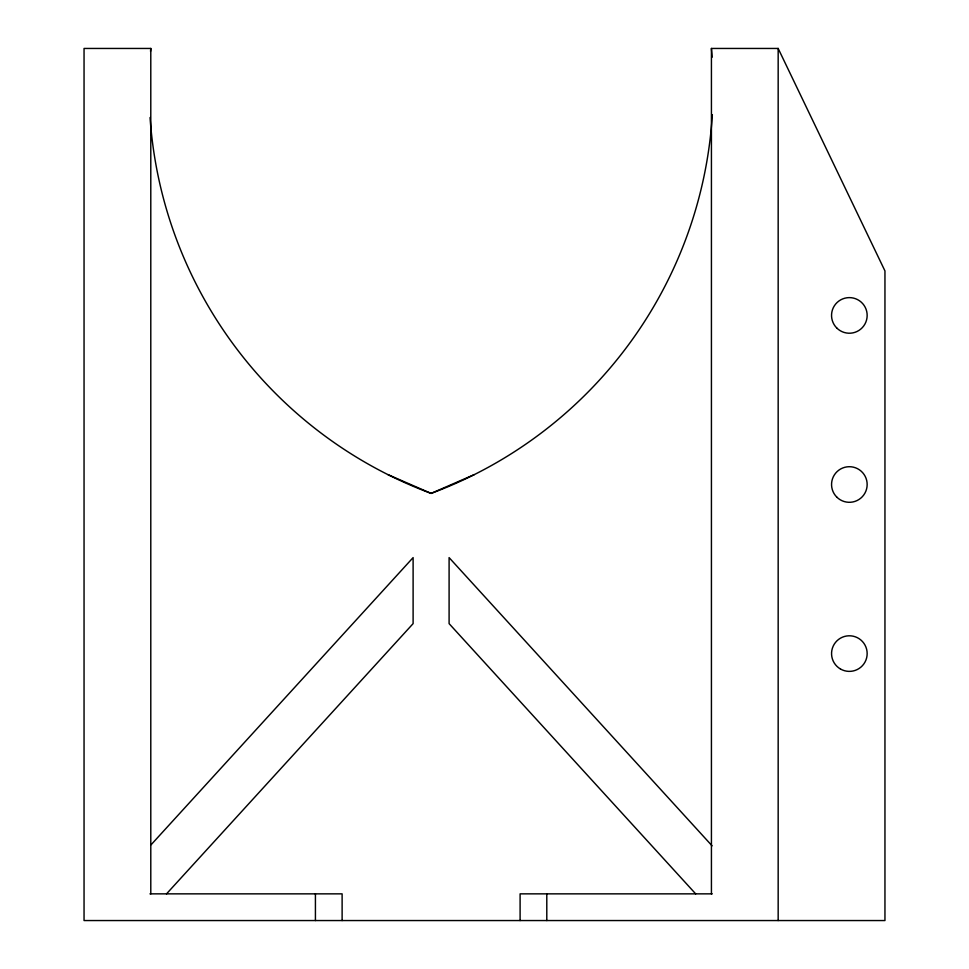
<?xml version="1.0" encoding="UTF-8"?>
<svg xmlns="http://www.w3.org/2000/svg" width="969" height="969" viewBox="0 0 969 969"><rect width="100%" height="100%" fill="white"/><g stroke="black" fill="none" stroke-linecap="round" stroke-linejoin="round"><path stroke-width="1.45" d="M151.14 844.702L413.109 557.611L413.109 623.624L166.523 893.854M474.277 474.616L431.108 493.403L387.939 474.616M150.789 893.854L150.789 48.45L84.049 48.45L84.049 920.55L884.951 920.55L884.951 270.92L778.168 48.45L711.428 48.45L711.428 893.854M149.965 893.854L342.118 893.854L342.118 920.55M712.251 893.854L520.099 893.854L520.099 920.55M712.082 845.816L449.095 557.611L449.095 623.624L695.681 893.854M778.168 48.45L778.168 920.55M546.795 893.854L546.795 920.55M315.422 893.854L315.422 920.55M150.05 117.54A432.961 432.961 0 0 0 431.108 493.403A432.961 432.961 0 0 0 712.348 114.608M150.534 51.381A432.961 432.961 0 0 1 150.789 48.45M711.428 48.45A432.961 432.961 0 0 1 712.13 57.244M836.768 328.007A17.793 17.793 0 0 0 866.552 320.024A17.793 17.793 0 0 0 844.75 298.222A17.793 17.793 0 0 0 836.768 328.007M840.462 668.998A17.793 17.793 0 0 0 867.158 653.578A17.793 17.793 0 0 0 840.462 638.171A17.793 17.793 0 0 0 840.462 668.998M836.768 497.085A17.793 17.793 0 0 0 866.552 489.103A17.793 17.793 0 0 0 844.75 467.312A17.793 17.793 0 0 0 836.768 497.085"/></g></svg>
